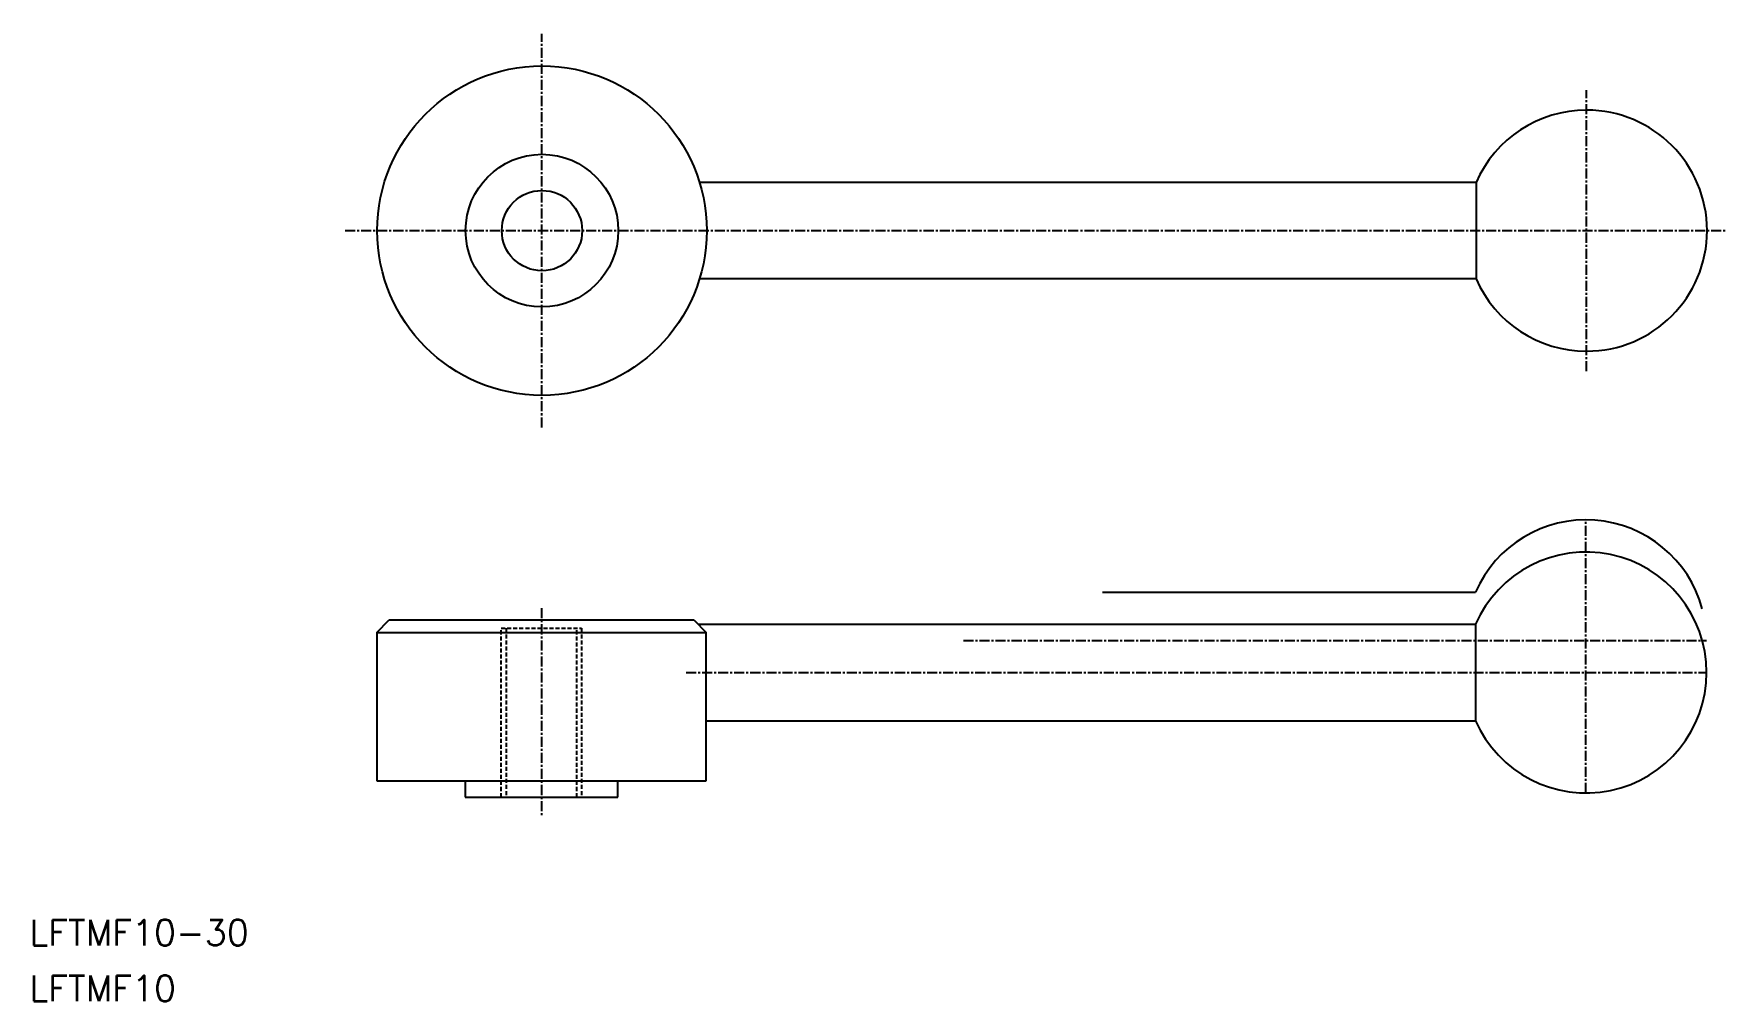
# Model space of a CAD drawing. Extents: x -193 to 18, y -41 to 79.
import ezdxf

# ---------------------------------------------------------------- set-up
doc = ezdxf.new("R2010")
doc.units = 0
doc.linetypes.add('CENTER', pattern=[2, 1.25, -0.25, 0.25, -0.25])
doc.linetypes.add('DASHED', pattern=[0.75, 0.5, -0.25])
doc.layers.get('0').update_dxf_attribs({"linetype": 'CONTINUOUS'})
doc.layers.add('CENTER', color=1, linetype='CENTER')
doc.styles.get("Standard").update_dxf_attribs({"font": 'txt.shx', "bigfont": 'bigfont.shx'})

msp = doc.modelspace()

# ---------------------------------------------------------------- linework, layer by layer
at = {"color": 7, "linetype": 'CONTINUOUS'}
for p, q in [((-13.68, 61), (-110.33, 61)), ((-13.68, 61), (-13.68, 49)), ((-13.68, 49), (-110.33, 49)), ((-150.5, 5), (-149, 6.5)), ((-111, 6.5), (-149, 6.5)), ((-111, 6.5), (-109.5, 5)), ((-150.5, 5), (-150.5, -13.5)), ((-150.5, 5), (-109.5, 5)), ((-110.5, 6), (-13.75, 6)), ((-109.5, -13.5), (-109.5, 5)), ((-13.75, 6), (-13.75, -6)), ((-109.5, -6), (-13.75, -6)), ((-150.5, -13.5), (-109.5, -13.5)), ((-139.5, -13.5), (-139.5, -15.5)), ((-120.5, -15.5), (-120.5, -13.5)), ((-139.5, -15.5), (-120.5, -15.5))]:
    msp.add_line(p, q, dxfattribs=at)
at = {"color": 3, "linetype": 'CONTINUOUS'}
msp.add_line((-60.17, 10), (-13.75, 10), dxfattribs=at)
at = {"color": 3, "linetype": 'DASHED'}
for p, q in [((-135, -15.5), (-135, 5.5)), ((-135, 5.5), (-125, 5.5)), ((-134.4, 5.5), (-134.4, -15.5)), ((-125.6, -15.5), (-125.6, 5.5)), ((-125, 5.5), (-125, -15.5))]:
    msp.add_line(p, q, dxfattribs=at)
at = {"color": 7, "linetype": 'CONTINUOUS'}
for radius in [20.5, 9.5, 5]:
    msp.add_circle((-129.93, 55), radius, dxfattribs=at)
for centre, start, end in [((0.07, 55), 90, 156.4218), ((0.07, 55), 270, 90), ((0.07, 55), 203.5782, 270), ((0, 0), 203.5782, 156.4218)]:
    msp.add_arc(centre, 15, start, end, dxfattribs=at)
at = {"color": 3, "linetype": 'CONTINUOUS'}
msp.add_arc((0, 4), 15, 15.2048, 156.4218, dxfattribs=at)
at = {"layer": 'CENTER', "color": 1, "linetype": 'CENTER'}
for p, q in [((-129.93, 30.51), (-129.93, 79.49)), ((0.07, 37.5), (0.07, 72.5)), ((-154.43, 55), (17.57, 55)), ((0, -15), (0, 19)), ((-130, 8), (-130, -18)), ((-77.48, 4), (15, 4)), ((-112, 0), (15, 0))]:
    msp.add_line(p, q, dxfattribs=at)

# ---------------------------------------------------------------- texts
at = {"color": 7, "linetype": 'CONTINUOUS'}
for s, p in [('LFTMF10-30', (-193.71, -33.97)), ('LFTMF10', (-193.71, -40.91))]:
    msp.add_text(s, height=3.2, dxfattribs=at).set_placement(p)

doc.saveas('drawing.dxf')
